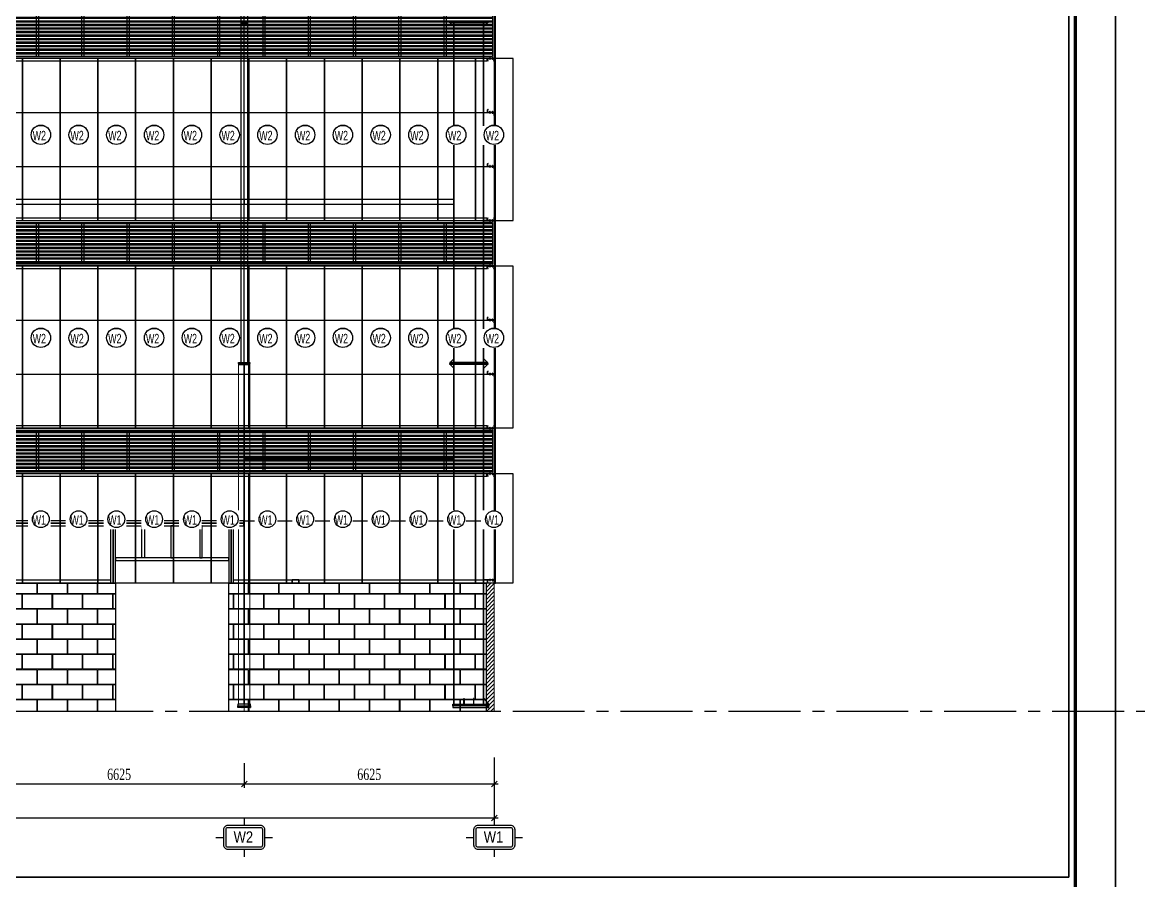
# Model space of a CAD drawing. Header units: inches. Extents: x 315041 to 662841, y -45540 to -35018.
# Drawn here: x 331101.9 to 331397.6, y -38640 to -38412.7 of the extents above; entities that cross this region are included whole.
import ezdxf
from ezdxf.enums import TextEntityAlignment as Align

# ---------------------------------------------------------------- set-up
doc = ezdxf.new("R2010")
doc.units = ezdxf.units.IN
doc.header["$MEASUREMENT"] = 0
doc.linetypes.add('CENTER2', pattern=[28.575, 19.05, -3.175, 3.175, -3.175])
doc.layers.add('0_HATCH', color=252, linetype='Continuous', lineweight=9)
for name, color, linetype in [('1', 1, 'Continuous'), ('2', 2, 'Continuous'), ('251', 251, 'Continuous'), ('3', 3, 'Continuous'), ('4', 4, 'Continuous'), ('5', 5, 'Continuous'), ('6', 6, 'Continuous'), ('7', 7, 'Continuous'), ('8', 8, 'Continuous'), ('9', 9, 'Continuous'), ('BAO KHUNG', 31, 'Continuous')]:
    doc.layers.add(name, color=color, linetype=linetype)
doc.styles.add('hx2', font='VHARIALN.TTF')
doc.styles.add('ST1', font='times.ttf', dxfattribs={"width": 0.7})
doc.styles.add('ST1H', font='vnshxh.shx', dxfattribs={"width": 0.7})
doc.dimstyles.new('100', dxfattribs={"dimtxt": 3, "dimasz": 1.5, "dimexe": 1, "dimexo": 0, "dimgap": 1, "dimtad": 1, "dimdec": 0, "dimlfac": 100, "dimzin": 0, "dimdsep": 46, "dimtxsty": 'ST1', "dimblk": 'OBLIQUE', "dimcen": 1, "dimdle": 1, "dimclrd": 8, "dimclre": 8, "dimclrt": 3, "dimadec": 0, "dimazin": 0, "dimtfac": 1, "dimtdec": 0, "dimtix": 1, "dimtmove": 1, "dimatfit": 3, "dimfxl": 0, "dimtfill": 1, "dimtolj": 1, "dimtzin": 0, "dimlwd": -1, "dimlwe": -1, "dimarcsym": 1})

# ---------------------------------------------------------------- blocks, each defined once
blk = doc.blocks.new('A$C75D82031')
at = {"layer": '2', "color": 157, "linetype": 'Continuous'}
blk.add_lwpolyline([(0, 420), (594, 420), (594, 0), (0, 0)], close=True, dxfattribs=at)
at = {"layer": '7', "color": 147, "linetype": 'Continuous'}
blk.add_lwpolyline([(12.33, 57.61), (581.67, 57.61), (581.67, 409.19), (12.33, 409.19)], close=True, dxfattribs=at)
at = {"layer": 'BAO KHUNG', "color": 167, "linetype": 'Continuous', "const_width": 0.871}
blk.add_lwpolyline([(10.59, 9.07), (583.41, 9.07), (583.41, 410.93), (10.59, 410.93)], close=True, dxfattribs=at)
blk = doc.blocks.new('A$C6A7930B6')
at = {"layer": '2'}
h = blk.add_hatch(dxfattribs=at)
h.set_pattern_fill('ANSI31', color=256, scale=0.125, angle=-90, style=0)
h.set_pattern_definition([(315, (3303.04439, 11524.56439), (0.011048543456, 0.011048543456), [])])
h.paths.add_polyline_path([(1.5, 1.19), (1.5, 0.62), (0.02, 0.62), (0.02, 0.12), (0.13, 0.01), (0.12, 0), (0, 0.12), (0, 0.63), (1.48, 0.63), (1.48, 1.18), (1.37, 1.29), (1.38, 1.3)])
at = {"layer": '251'}
h = blk.add_hatch(color=256, dxfattribs=at)
h.paths.add_polyline_path([(0.31, 0.67), (0.31, 0.67, 0.192582), (0.33, 0.68, 0.192582), (0.35, 0.67)])
h.paths.add_polyline_path([(0.4, 0.67, 0.192582), (0.42, 0.68, 0.192582), (0.44, 0.67)])
h = blk.add_hatch(color=256, dxfattribs=at)
h.paths.add_polyline_path([(0.31, 0.45), (0.31, 0.45, 0.192582), (0.33, 0.46, 0.192582), (0.35, 0.45)])
h.paths.add_polyline_path([(0.4, 0.45, 0.192582), (0.42, 0.46, 0.192582), (0.44, 0.45)])
h = blk.add_hatch(color=256, dxfattribs=at)
h.paths.add_polyline_path([(0.9, 0.67), (0.89, 0.67, 0.192582), (0.92, 0.68, 0.192582), (0.94, 0.67)])
h.paths.add_polyline_path([(0.98, 0.67, 0.192582), (1, 0.68, 0.192582), (1.02, 0.67)])
h = blk.add_hatch(color=256, dxfattribs=at)
h.paths.add_polyline_path([(0.9, 0.45), (0.89, 0.45, 0.192582), (0.92, 0.46, 0.192582), (0.94, 0.45)])
h.paths.add_polyline_path([(0.98, 0.45, 0.192582), (1, 0.46, 0.192582), (1.02, 0.45)])
at = {"layer": '9', "linetype": 'Continuous'}
h = blk.add_hatch(dxfattribs=at)
h.set_pattern_fill('ANSI31', color=250, scale=0.25, angle=-90, style=0)
h.set_pattern_definition([(315, (3302.900187, 11527.014995), (0.02209708691, 0.02209708691), [])])
h.paths.add_polyline_path([(2.29, 0.55), (2.29, 0.62), (0.13, 0.62), (0.13, 0.55)])
at = {"layer": '2'}
blk.add_lwpolyline([(1.5, 1.19), (1.5, 0.62), (0.02, 0.62), (0.02, 0.12), (0.13, 0.01), (0.12, 0), (0, 0.12), (0, 0.63), (1.48, 0.63), (1.48, 1.18), (1.37, 1.29), (1.38, 1.3)], close=True, dxfattribs=at)
at = {"layer": '5', "linetype": 'CENTER2', "ltscale": 0.2}
for p, q in [((0.38, 0.44), (0.38, 0.86)), ((0.96, 0.44), (0.96, 0.86))]:
    blk.add_line(p, q, dxfattribs=at)
at = {"layer": '6'}
blk.add_lwpolyline([(2.29, 0.55), (2.29, 0.62), (0.13, 0.62), (0.13, 0.55), (2.29, 0.55)], dxfattribs=at)
at = {"layer": '8'}
for p, q in [((0.29, 0.68), (0.29, 0.74)), ((0.29, 0.46), (0.29, 0.53)), ((0.44, 0.75), (0.31, 0.75)), ((0.44, 0.67), (0.31, 0.67)), ((0.44, 0.55), (0.31, 0.55)), ((0.44, 0.53), (0.31, 0.53)), ((0.44, 0.45), (0.31, 0.45)), ((0.34, 0.83), (0.33, 0.82)), ((0.33, 0.82), (0.34, 0.82)), ((0.34, 0.77), (0.33, 0.76)), ((0.33, 0.76), (0.33, 0.75)), ((0.33, 0.68), (0.33, 0.74)), ((0.33, 0.68), (0.33, 0.74)), ((0.33, 0.63), (0.33, 0.55)), ((0.33, 0.46), (0.33, 0.53)), ((0.33, 0.46), (0.33, 0.53)), ((0.42, 0.84), (0.34, 0.84)), ((0.34, 0.83), (0.34, 0.84)), ((0.34, 0.83), (0.38, 0.83)), ((0.35, 0.76), (0.42, 0.77)), ((0.43, 0.76), (0.35, 0.76)), ((0.38, 0.84), (0.38, 0.83)), ((0.38, 0.83), (0.38, 0.84)), ((0.42, 0.84), (0.42, 0.83)), ((0.42, 0.83), (0.42, 0.83)), ((0.42, 0.78), (0.43, 0.77)), ((0.42, 0.77), (0.43, 0.76)), ((0.43, 0.77), (0.42, 0.77)), ((0.42, 0.68), (0.42, 0.74)), ((0.42, 0.46), (0.42, 0.53)), ((0.43, 0.76), (0.43, 0.75)), ((0.43, 0.63), (0.43, 0.55)), ((0.46, 0.68), (0.46, 0.74)), ((0.46, 0.46), (0.46, 0.53)), ((0.87, 0.68), (0.87, 0.74)), ((0.87, 0.46), (0.87, 0.53)), ((1.02, 0.75), (0.89, 0.75)), ((1.02, 0.53), (0.89, 0.53)), ((1.02, 0.67), (0.9, 0.67)), ((1.02, 0.55), (0.9, 0.55)), ((1.02, 0.45), (0.9, 0.45)), ((0.92, 0.83), (0.91, 0.82)), ((0.91, 0.82), (0.92, 0.82)), ((0.92, 0.77), (0.91, 0.76)), ((0.91, 0.76), (0.91, 0.75)), ((0.91, 0.63), (0.91, 0.55)), ((1, 0.84), (0.92, 0.84)), ((0.92, 0.83), (0.92, 0.84)), ((0.92, 0.83), (0.96, 0.83)), ((0.92, 0.68), (0.92, 0.74)), ((0.92, 0.68), (0.92, 0.74)), ((0.92, 0.46), (0.92, 0.53)), ((0.92, 0.46), (0.92, 0.53)), ((0.93, 0.76), (1, 0.77)), ((1.01, 0.76), (0.93, 0.76)), ((0.96, 0.84), (0.96, 0.83)), ((0.96, 0.83), (0.96, 0.84)), ((1, 0.84), (1, 0.83)), ((1, 0.83), (1, 0.83)), ((1, 0.78), (1.01, 0.77)), ((1, 0.77), (1.01, 0.76)), ((1.01, 0.77), (1, 0.77)), ((1, 0.68), (1, 0.74)), ((1, 0.46), (1, 0.53)), ((1.01, 0.76), (1.01, 0.75)), ((1.01, 0.63), (1.01, 0.55)), ((1.05, 0.68), (1.05, 0.74)), ((1.05, 0.46), (1.05, 0.53))]:
    blk.add_line(p, q, dxfattribs=at)
for points in [[(0.28, 0.65), (0.28, 0.67), (0.47, 0.67), (0.47, 0.65)], [(0.28, 0.53), (0.28, 0.55), (0.47, 0.55), (0.47, 0.53)], [(0.34, 0.82), (0.33, 0.81), (0.34, 0.8), (0.42, 0.81), (0.43, 0.82), (0.42, 0.83)], [(0.34, 0.8), (0.33, 0.79), (0.34, 0.79), (0.42, 0.8), (0.43, 0.8), (0.42, 0.81)], [(0.34, 0.79), (0.33, 0.78), (0.34, 0.77), (0.42, 0.78), (0.43, 0.79), (0.42, 0.8)], [(0.86, 0.65), (0.86, 0.67), (1.06, 0.67), (1.06, 0.65)], [(0.86, 0.53), (0.86, 0.55), (1.06, 0.55), (1.06, 0.53)], [(0.92, 0.82), (0.91, 0.81), (0.92, 0.8), (1, 0.81), (1.01, 0.82), (1, 0.83)], [(0.92, 0.8), (0.91, 0.79), (0.92, 0.79), (1, 0.8), (1.01, 0.8), (1, 0.81)], [(0.92, 0.79), (0.91, 0.78), (0.92, 0.77), (1, 0.78), (1.01, 0.79), (1, 0.8)]]:
    blk.add_lwpolyline(points, close=True, dxfattribs=at)
for centre, start, end in [((0.31, 0.72), 46.3972, 133.6028), ((0.31, 0.7), 226.3972, 313.6028), ((0.31, 0.5), 46.3972, 133.6028), ((0.31, 0.49), 226.3972, 313.6028), ((0.35, 0.72), 90, 133.6028), ((0.35, 0.7), 226.3972, 270), ((0.35, 0.5), 90, 133.6028), ((0.35, 0.49), 226.3972, 270), ((0.4, 0.72), 46.3972, 90), ((0.4, 0.7), 270, 313.6028), ((0.4, 0.5), 46.3972, 90), ((0.4, 0.49), 270, 313.6028), ((0.44, 0.72), 46.3972, 133.6028), ((0.44, 0.7), 226.3972, 313.6028), ((0.44, 0.5), 46.3972, 133.6028), ((0.44, 0.49), 226.3972, 313.6028), ((0.89, 0.72), 46.3972, 133.6028), ((0.89, 0.7), 226.3972, 313.6028), ((0.89, 0.5), 46.3972, 133.6028), ((0.89, 0.49), 226.3972, 313.6028), ((0.94, 0.72), 90, 133.6028), ((0.94, 0.7), 226.3972, 270), ((0.94, 0.5), 90, 133.6028), ((0.94, 0.49), 226.3972, 270), ((0.98, 0.72), 46.3972, 90), ((0.98, 0.7), 270, 313.6028), ((0.98, 0.5), 46.3972, 90), ((0.98, 0.49), 270, 313.6028), ((1.02, 0.72), 46.3972, 133.6028), ((1.02, 0.7), 226.3972, 313.6028), ((1.02, 0.5), 46.3972, 133.6028), ((1.02, 0.49), 226.3972, 313.6028)]:
    blk.add_arc(centre, 0.0314, start, end, dxfattribs=at)
blk = doc.blocks.new('*U148')
at = {"layer": '251'}
h = blk.add_hatch(color=256, dxfattribs=at)
h.paths.add_polyline_path([(-0.05, -0.04), (-0.05, -0.04, -0.192582), (-0.05, -0.03, -0.192582), (-0.05, -0.01)])
h.paths.add_polyline_path([(-0.05, 0.01, -0.192582), (-0.05, 0.03, -0.192582), (-0.05, 0.04)])
h = blk.add_hatch(color=256, dxfattribs=at)
h.paths.add_polyline_path([(0.07, -0.04), (0.07, -0.04, -0.192582), (0.07, -0.03, -0.192582), (0.07, -0.01)])
h.paths.add_polyline_path([(0.07, 0.01, -0.192582), (0.07, 0.03, -0.192582), (0.07, 0.04)])
at = {"layer": '5', "linetype": 'CENTER2', "ltscale": 0.2}
blk.add_line((-0.08, 0), (0.21, 0), dxfattribs=at)
at = {"layer": '8'}
for p, q in [((-0.05, 0.06), (-0.01, 0.06)), ((-0.05, 0.04), (-0.05, -0.04)), ((-0.05, 0.03), (-0.01, 0.03)), ((0, 0.04), (0, -0.04)), ((0.06, 0.03), (0, 0.03)), ((0.06, -0.07), (0.06, 0.07)), ((0.06, 0.07), (0.07, 0.07)), ((0.07, -0.07), (0.07, 0.07)), ((0.07, 0.06), (0.11, 0.06)), ((0.07, 0.04), (0.07, -0.04)), ((0.07, 0.03), (0.11, 0.03)), ((0.12, 0.04), (0.12, -0.04)), ((0.13, 0.03), (0.12, 0.03)), ((0.13, 0.03), (0.13, 0.03)), ((0.14, 0.03), (0.13, 0.03)), ((0.13, 0.03), (0.13, -0.02)), ((0.13, -0.02), (0.13, 0.03)), ((0.14, 0.03), (0.14, 0.03)), ((0.18, 0.03), (0.17, 0.03)), ((0.18, 0.03), (0.18, -0.03)), ((0.18, 0.03), (0.18, 0.03)), ((0.18, -0.03), (0.18, 0)), ((0.18, 0), (0.18, 0)), ((0.18, 0), (0.18, 0)), ((-0.05, -0.03), (-0.01, -0.03)), ((-0.05, -0.03), (-0.01, -0.03)), ((-0.05, -0.06), (-0.01, -0.06)), ((0.06, -0.03), (0, -0.03)), ((0.06, -0.07), (0.07, -0.07)), ((0.07, -0.03), (0.11, -0.03)), ((0.07, -0.03), (0.11, -0.03)), ((0.07, -0.06), (0.11, -0.06)), ((0.13, -0.03), (0.12, -0.03)), ((0.14, -0.03), (0.13, -0.03)), ((0.17, -0.03), (0.17, -0.03)), ((0.18, -0.03), (0.17, -0.03)), ((0.18, -0.03), (0.18, -0.03))]:
    blk.add_line(p, q, dxfattribs=at)
for points in [[(0.15, -0.03), (0.14, -0.03), (0.14, -0.03), (0.14, 0.03), (0.15, 0.03), (0.15, 0.03)], [(0.16, -0.03), (0.15, -0.03), (0.15, -0.03), (0.15, 0.03), (0.16, 0.03), (0.16, 0.03)], [(0.17, -0.03), (0.16, -0.03), (0.16, -0.03), (0.16, 0.03), (0.17, 0.03), (0.17, 0.03)]]:
    blk.add_lwpolyline(points, close=True, dxfattribs=at)
for centre, start, end in [((-0.03, 0.04), 136.3972, 223.6028), ((-0.03, 0.01), 136.3972, 180), ((-0.02, 0.04), 316.3972, 43.6028), ((-0.02, 0.01), 0, 43.6028), ((0.09, 0.04), 136.3972, 223.6028), ((0.09, 0.01), 136.3972, 180), ((0.1, 0.04), 316.3972, 43.6028), ((0.1, 0.01), 0, 43.6028), ((-0.03, -0.01), 180, 223.6028), ((-0.03, -0.04), 136.3972, 223.6028), ((-0.02, -0.01), 316.3972, 0), ((-0.02, -0.04), 316.3972, 43.6028), ((0.09, -0.01), 180, 223.6028), ((0.09, -0.04), 136.3972, 223.6028), ((0.1, -0.01), 316.3972, 0), ((0.1, -0.04), 316.3972, 43.6028)]:
    blk.add_arc(centre, 0.0209, start, end, dxfattribs=at)
blk = doc.blocks.new('*U149')
at = {"layer": '251'}
h = blk.add_hatch(color=256, dxfattribs=at)
h.paths.add_polyline_path([(-0.05, -0.04), (-0.05, -0.04, -0.192582), (-0.05, -0.03, -0.192582), (-0.05, -0.01)])
h.paths.add_polyline_path([(-0.05, 0.01, -0.192582), (-0.05, 0.03, -0.192582), (-0.05, 0.04)])
h = blk.add_hatch(color=256, dxfattribs=at)
h.paths.add_polyline_path([(0.07, -0.04), (0.07, -0.04, -0.192582), (0.07, -0.03, -0.192582), (0.07, -0.01)])
h.paths.add_polyline_path([(0.07, 0.01, -0.192582), (0.07, 0.03, -0.192582), (0.07, 0.04)])
at = {"layer": '5', "linetype": 'CENTER2', "ltscale": 0.2}
blk.add_line((-0.08, 0), (0.21, 0), dxfattribs=at)
at = {"layer": '8'}
for p, q in [((-0.05, 0.06), (-0.01, 0.06)), ((-0.05, 0.04), (-0.05, -0.04)), ((-0.05, 0.03), (-0.01, 0.03)), ((0, 0.04), (0, -0.04)), ((0.06, 0.03), (0, 0.03)), ((0.06, -0.07), (0.06, 0.07)), ((0.06, 0.07), (0.07, 0.07)), ((0.07, -0.07), (0.07, 0.07)), ((0.07, 0.06), (0.11, 0.06)), ((0.07, 0.04), (0.07, -0.04)), ((0.07, 0.03), (0.11, 0.03)), ((0.12, 0.04), (0.12, -0.04)), ((0.13, 0.03), (0.12, 0.03)), ((0.13, 0.03), (0.13, 0.03)), ((0.14, 0.03), (0.13, 0.03)), ((0.13, 0.03), (0.13, -0.02)), ((0.13, -0.02), (0.13, 0.03)), ((0.14, 0.03), (0.14, 0.03)), ((0.18, 0.03), (0.17, 0.03)), ((0.18, 0.03), (0.18, -0.03)), ((0.18, 0.03), (0.18, 0.03)), ((0.18, -0.03), (0.18, 0)), ((0.18, 0), (0.18, 0)), ((0.18, 0), (0.18, 0)), ((-0.05, -0.03), (-0.01, -0.03)), ((-0.05, -0.03), (-0.01, -0.03)), ((-0.05, -0.06), (-0.01, -0.06)), ((0.06, -0.03), (0, -0.03)), ((0.06, -0.07), (0.07, -0.07)), ((0.07, -0.03), (0.11, -0.03)), ((0.07, -0.03), (0.11, -0.03)), ((0.07, -0.06), (0.11, -0.06)), ((0.13, -0.03), (0.12, -0.03)), ((0.14, -0.03), (0.13, -0.03)), ((0.17, -0.03), (0.17, -0.03)), ((0.18, -0.03), (0.17, -0.03)), ((0.18, -0.03), (0.18, -0.03))]:
    blk.add_line(p, q, dxfattribs=at)
for points in [[(0.15, -0.03), (0.14, -0.03), (0.14, -0.03), (0.14, 0.03), (0.15, 0.03), (0.15, 0.03)], [(0.16, -0.03), (0.15, -0.03), (0.15, -0.03), (0.15, 0.03), (0.16, 0.03), (0.16, 0.03)], [(0.17, -0.03), (0.16, -0.03), (0.16, -0.03), (0.16, 0.03), (0.17, 0.03), (0.17, 0.03)]]:
    blk.add_lwpolyline(points, close=True, dxfattribs=at)
for centre, start, end in [((-0.03, 0.04), 136.3972, 223.6028), ((-0.03, 0.01), 136.3972, 180), ((-0.02, 0.04), 316.3972, 43.6028), ((-0.02, 0.01), 0, 43.6028), ((0.09, 0.04), 136.3972, 223.6028), ((0.09, 0.01), 136.3972, 180), ((0.1, 0.04), 316.3972, 43.6028), ((0.1, 0.01), 0, 43.6028), ((-0.03, -0.01), 180, 223.6028), ((-0.03, -0.04), 136.3972, 223.6028), ((-0.02, -0.01), 316.3972, 0), ((-0.02, -0.04), 316.3972, 43.6028), ((0.09, -0.01), 180, 223.6028), ((0.09, -0.04), 136.3972, 223.6028), ((0.1, -0.01), 316.3972, 0), ((0.1, -0.04), 316.3972, 43.6028)]:
    blk.add_arc(centre, 0.0209, start, end, dxfattribs=at)
blk = doc.blocks.new('A$C174458B3')
at = {"layer": '2'}
blk.add_lwpolyline([(1.33, 0.02), (1.48, 0.02), (1.48, 0.52), (0.02, 0.52), (0.02, 0.02), (0.17, 0.02), (0.17, 0), (0, 0), (0, 0.54), (1.5, 0.54), (1.5, 0), (1.33, 0), (1.33, 0.02)], dxfattribs=at)
at = {"layer": '5'}
blk.add_lwpolyline([(2.29, 0.54), (2.29, 0.61), (0.13, 0.61), (0.13, 0.54), (2.29, 0.54)], dxfattribs=at)
at = {"layer": '251', "color": 147, "xscale": 1.5, "yscale": 1.5, "zscale": 1.5, "rotation": 270}
for name, p in [('*U149', (0.38, 0.61)), ('*U148', (0.96, 0.61))]:
    blk.add_blockref(name, p, dxfattribs=at)
blk = doc.blocks.new('_Oblique')
at = {"color": 0, "linetype": 'ByBlock', "lineweight": -2}
blk.add_line((-0.5, -0.5), (0.5, 0.5), dxfattribs=at)
blk = doc.blocks.new('*D945')
at = {"color": 8, "linetype": 'Continuous', "transparency": 16777216}
for p, q in [((331094.44, -38608.86), (331094.44, -38615.39)), ((331160.69, -38608.86), (331160.69, -38615.39)), ((331093.44, -38614.39), (331161.69, -38614.39))]:
    blk.add_line(p, q, dxfattribs=at)
at = {"layer": 'Defpoints', "color": 0, "transparency": 16777216}
for p in [(331094.44, -38608.86), (331160.69, -38608.86), (331160.69, -38614.39)]:
    blk.add_point(p, dxfattribs=at)
at = {"color": 8, "transparency": 16777216, "xscale": 1.5, "yscale": 1.5, "zscale": 1.5, "rotation": 180}
blk.add_blockref('_Oblique', (331094.44, -38614.39), dxfattribs=at)
at = {"color": 8, "transparency": 16777216, "xscale": 1.5, "yscale": 1.5, "zscale": 1.5}
blk.add_blockref('_Oblique', (331160.69, -38614.39), dxfattribs=at)
at = {"color": 3, "transparency": 16777216, "insert": (331127.57, -38611.86), "char_height": 3, "attachment_point": 5, "style": 'ST1', "bg_fill": 3, "box_fill_scale": 1.25, "bg_fill_color": 256, "bg_fill_true_color": 13158600, "bg_fill_transparency": 11614852}
blk.add_mtext('\\A1;6625', dxfattribs=at)
blk = doc.blocks.new('*D946')
at = {"color": 8, "linetype": 'Continuous', "transparency": 16777216}
for p, q in [((331160.69, -38608.86), (331160.69, -38615.39)), ((331226.94, -38608.86), (331226.94, -38615.39)), ((331159.69, -38614.39), (331227.94, -38614.39))]:
    blk.add_line(p, q, dxfattribs=at)
at = {"layer": 'Defpoints', "color": 0, "transparency": 16777216}
for p in [(331160.69, -38608.86), (331226.94, -38608.86), (331226.94, -38614.39)]:
    blk.add_point(p, dxfattribs=at)
at = {"color": 8, "transparency": 16777216, "xscale": 1.5, "yscale": 1.5, "zscale": 1.5, "rotation": 180}
blk.add_blockref('_Oblique', (331160.69, -38614.39), dxfattribs=at)
at = {"color": 8, "transparency": 16777216, "xscale": 1.5, "yscale": 1.5, "zscale": 1.5}
blk.add_blockref('_Oblique', (331226.94, -38614.39), dxfattribs=at)
at = {"color": 3, "transparency": 16777216, "insert": (331193.82, -38611.86), "char_height": 3, "attachment_point": 5, "style": 'ST1', "bg_fill": 3, "box_fill_scale": 1.25, "bg_fill_color": 256, "bg_fill_true_color": 13158600, "bg_fill_transparency": 11614852}
blk.add_mtext('\\A1;6625', dxfattribs=at)
blk = doc.blocks.new('*D947')
at = {"color": 8, "linetype": 'Continuous', "transparency": 16777216}
for p, q in [((330961.94, -38607.36), (330961.94, -38624.4)), ((331226.94, -38607.36), (331226.94, -38624.4)), ((330960.94, -38623.4), (331227.94, -38623.4))]:
    blk.add_line(p, q, dxfattribs=at)
at = {"layer": 'Defpoints', "color": 0, "transparency": 16777216}
for p in [(330961.94, -38607.36), (331226.94, -38607.36), (331226.94, -38623.4)]:
    blk.add_point(p, dxfattribs=at)
at = {"color": 8, "transparency": 16777216, "xscale": 1.5, "yscale": 1.5, "zscale": 1.5, "rotation": 180}
blk.add_blockref('_Oblique', (330961.94, -38623.4), dxfattribs=at)
at = {"color": 8, "transparency": 16777216, "xscale": 1.5, "yscale": 1.5, "zscale": 1.5}
blk.add_blockref('_Oblique', (331226.94, -38623.4), dxfattribs=at)
at = {"color": 3, "transparency": 16777216, "insert": (331094.44, -38620.87), "char_height": 3, "attachment_point": 5, "style": 'ST1', "bg_fill": 3, "box_fill_scale": 1.25, "bg_fill_color": 256, "bg_fill_true_color": 13158600, "bg_fill_transparency": 11614852}
blk.add_mtext('\\A1;26500', dxfattribs=at)
blk = doc.blocks.new('TENTRUC')
at = {"layer": '7'}
for p, q in [((0, 8.27), (0, 10.26)), ((-7.48, 5.13), (-5.48, 5.13)), ((5.48, 5.13), (7.48, 5.13)), ((0, 0), (0, 2))]:
    blk.add_line(p, q, dxfattribs=at)
blk.add_lwpolyline([(-4.36, 8.27), (4.36, 8.27, -0.414214), (5.48, 7.14), (5.48, 3.12, -0.414214), (4.36, 2), (-4.36, 2, -0.414214), (-5.48, 3.12), (-5.48, 7.14, -0.414214)], format="xyb", close=True, dxfattribs=at)
at = {"layer": '8', "ltscale": 15}
blk.add_lwpolyline([(-4.36, 7.68), (4.36, 7.68, -0.414214), (4.9, 7.14), (4.9, 3.12, -0.414214), (4.36, 2.58), (-4.36, 2.58, -0.414214), (-4.9, 3.12), (-4.9, 7.14, -0.414214)], format="xyb", close=True, dxfattribs=at)
at = {"layer": '3', "style": 'hx2'}
blk.add_attdef('TR', text='', height=2.9, dxfattribs=at).set_placement((-0.16, 3.83), align=Align.CENTER)
blk = doc.blocks.new('224')
at = {"true_color": 0xc0a22a}
h = blk.add_hatch(dxfattribs=at)
h.set_pattern_fill('ANSI32', color=42, scale=2.5, angle=135, style=0)
h.set_pattern_definition([(180, (8862.3461, -1674.7128), (-2e-16, -0.9375), []), (180, (8862.0336, -1674.4003), (-2e-16, -0.9375), [])])
h.paths.add_polyline_path([(333447.45, -39016.55), (333711.45, -39016.55), (333711.45, -39027.55), (333447.45, -39027.55)])
at = {"color": 42, "true_color": 0xc0a22a}
for points in [[(333446.95, -39016.05), (333711.95, -39016.05), (333711.95, -39028.05), (333446.95, -39028.05)], [(333447.45, -39016.55), (333711.45, -39016.55), (333711.45, -39027.55), (333447.45, -39027.55)], [(333459.2, -39016.55), (333459.2, -39027.55), (333458.7, -39027.55), (333458.7, -39016.55)], [(333471.2, -39016.55), (333471.2, -39027.55), (333470.7, -39027.55), (333470.7, -39016.55)], [(333483.2, -39016.55), (333483.2, -39027.55), (333482.7, -39027.55), (333482.7, -39016.55)], [(333495.2, -39016.55), (333495.2, -39027.55), (333494.7, -39027.55), (333494.7, -39016.55)], [(333507.2, -39016.55), (333507.2, -39027.55), (333506.7, -39027.55), (333506.7, -39016.55)], [(333519.2, -39016.55), (333519.2, -39027.55), (333518.7, -39027.55), (333518.7, -39016.55)], [(333531.2, -39016.55), (333531.2, -39027.55), (333530.7, -39027.55), (333530.7, -39016.55)], [(333543.2, -39016.55), (333543.2, -39027.55), (333542.7, -39027.55), (333542.7, -39016.55)], [(333555.2, -39016.55), (333555.2, -39027.55), (333554.7, -39027.55), (333554.7, -39016.55)], [(333567.2, -39016.55), (333567.2, -39027.55), (333566.7, -39027.55), (333566.7, -39016.55)], [(333579.2, -39016.55), (333579.2, -39027.55), (333578.7, -39027.55), (333578.7, -39016.55)], [(333591.2, -39016.55), (333591.2, -39027.55), (333590.7, -39027.55), (333590.7, -39016.55)], [(333603.2, -39016.55), (333603.2, -39027.55), (333602.7, -39027.55), (333602.7, -39016.55)], [(333615.2, -39016.55), (333615.2, -39027.55), (333614.7, -39027.55), (333614.7, -39016.55)], [(333627.2, -39016.55), (333627.2, -39027.55), (333626.7, -39027.55), (333626.7, -39016.55)], [(333639.2, -39016.55), (333639.2, -39027.55), (333638.7, -39027.55), (333638.7, -39016.55)], [(333651.2, -39016.55), (333651.2, -39027.55), (333650.7, -39027.55), (333650.7, -39016.55)], [(333663.2, -39016.55), (333663.2, -39027.55), (333662.7, -39027.55), (333662.7, -39016.55)], [(333675.2, -39016.55), (333675.2, -39027.55), (333674.7, -39027.55), (333674.7, -39016.55)], [(333687.2, -39016.55), (333687.2, -39027.55), (333686.7, -39027.55), (333686.7, -39016.55)], [(333699.2, -39016.55), (333699.2, -39027.55), (333698.7, -39027.55), (333698.7, -39016.55)]]:
    blk.add_lwpolyline(points, close=True, dxfattribs=at)
at = {"layer": '1'}
for p, q in [((333448.85, -39016.05), (333710.05, -39016.05)), ((333448.85, -39028.05), (333710.05, -39028.05))]:
    blk.add_line(p, q, dxfattribs=at)
at = {"layer": '4'}
blk.add_lwpolyline([(333448.95, -39016.05), (333709.95, -39016.05)], dxfattribs=at)
at = {"layer": '8'}
blk.add_lwpolyline([(333515.3, -39024.72), (333577.35, -39024.72)], dxfattribs=at)

msp = doc.modelspace()

# ---------------------------------------------------------------- hatches: boundary and pattern name
at = {"true_color": 0xcae01f}
h = msp.add_hatch(dxfattribs=at)
h.set_pattern_fill('ANSI32', color=52, scale=2.5, angle=135, style=0)
h.set_pattern_definition([(180, (6377.3354, -1178.8377), (-2e-16, -0.9375), []), (180, (6377.0229, -1178.5252), (-2e-16, -0.9375), [])])
h.paths.add_polyline_path([(330962.4419, -38520.6749), (331226.4427, -38520.6749), (331226.4427, -38531.6749), (330962.4419, -38531.6749)])
at = {"layer": '0_HATCH'}
h = msp.add_hatch(dxfattribs=at)
h.set_pattern_fill('AR-B816C,_O', color=9, scale=0.5)
h.set_pattern_definition([(0, (-1862.0324, 495.875), (4, 4), [7.8125, -0.1875]), (0, (-1866.0324, 496.0626), (4, 4), [7.8125, -0.1875]), (90, (-1862.0324, 495.875), (-4, 4), [-4.1875, 3.8125]), (90, (-1862.22, 495.875), (-4, 4), [-4.1875, 3.8125])])
h.paths.add_polyline_path([(330964.1419, -38561.1758), (330992.1909, -38561.1758), (330992.1909, -38595.1758), (330964.1419, -38595.1758)])
h.paths.add_polyline_path([(331022.1909, -38561.1758), (331126.6059, -38561.1758), (331126.6059, -38595.1758), (331022.1909, -38595.1758)])
h.paths.add_polyline_path([(331156.6059, -38561.1758), (331224.7427, -38561.1758), (331224.7427, -38595.1758), (331156.6059, -38595.1758)])
h = msp.add_hatch(dxfattribs=at)
h.set_pattern_fill('ANSI31', color=9, scale=6)
h.set_pattern_definition([(45, (324630.69464, -31335.0352), (-0.530330086, 0.530330086), [])])
h.paths.add_polyline_path([(331226.9427, -38561.1758), (331224.7427, -38561.1758), (331224.7427, -38595.1758), (331226.9427, -38595.1758)])
at = {"layer": '8'}
h = msp.add_hatch(dxfattribs=at)
h.set_pattern_fill('AR-CONC', color=9, scale=0.05)
h.set_pattern_definition([(50, (330693.8999, -38005.8839), (0.35863009, -0.03137607), [0.0375, -0.4125]), (355, (330693.8999, -38005.8839), (-0.06937567, 0.37609607), [0.03, -0.33]), (100.451444, (330693.9298, -38005.8865), (0.28925442, 0.34472), [0.0318701, -0.35057106]), (46.1842, (330693.8999, -38005.7839), (0.53362067, -0.08275964), [0.05625, -0.61875]), (96.635635, (330693.9444, -38005.7908), (0.46733097, 0.4870593), [0.04780517, -0.52585688]), (351.18416, (330693.8999, -38005.7839), (0.46733097, 0.4870593), [0.045, -0.495]), (21, (330693.9499, -38005.8089), (0.29845353, -0.20130945), [0.0375, -0.4125]), (326, (330693.9499, -38005.8089), (0.12165767, 0.36257502), [0.03, -0.33]), (71.451445, (330693.97478, -38005.82568), (0.42011119, 0.16126558), [0.0318701, -0.35057106]), (37.5, (330693.89991, -38005.8839), (0.006079928, 0.166446927), [0, -0.326, 0, -0.335, 0, -0.33125]), (7.5, (330693.89991, -38005.8839), (0.13153477, 0.197205856), [0, -0.191, 0, -0.3185, 0, -0.12625]), (327.5, (330693.78841, -38005.8839), (0.266911218, -0.011277436), [0, -0.125, 0, -0.39, 0, -0.5175]), (317.5, (330693.7384, -38005.8839), (0.291593085, 0.05005249), [0, -0.1625, 0, -0.259, 0, -0.3675])])
h.paths.add_polyline_path([(331159.0423, -38593.6758), (331162.3423, -38593.6758), (331162.3423, -38594.1758), (331159.0423, -38594.1758)])
h = msp.add_hatch(dxfattribs=at)
h.set_pattern_fill('AR-CONC', color=9, scale=0.05)
h.set_pattern_definition([(50, (330501.34947, -38005.8839), (0.35863009, -0.03137607), [0.0375, -0.4125]), (355, (330501.34947, -38005.8839), (-0.06937567, 0.37609607), [0.03, -0.33]), (100.451444, (330501.37936, -38005.8865), (0.28925442, 0.34472), [0.0318701, -0.35057106]), (46.1842, (330501.34947, -38005.7839), (0.53362067, -0.08275964), [0.05625, -0.61875]), (96.635635, (330501.39394, -38005.7908), (0.46733097, 0.4870593), [0.04780517, -0.52585688]), (351.184164, (330501.34947, -38005.7839), (0.46733097, 0.4870593), [0.045, -0.495]), (21, (330501.39947, -38005.8089), (0.29845353, -0.201309445), [0.0375, -0.4125]), (326, (330501.39947, -38005.8089), (0.12165767, 0.36257502), [0.03, -0.33]), (71.451445, (330501.42434, -38005.82568), (0.42011119, 0.16126558), [0.0318701, -0.35057106]), (37.5, (330501.34947, -38005.8839), (0.006079928, 0.166446927), [0, -0.326, 0, -0.335, 0, -0.33125]), (7.5, (330501.34947, -38005.8839), (0.13153477, 0.197205856), [0, -0.191, 0, -0.3185, 0, -0.12625]), (327.5, (330501.23797, -38005.8839), (0.266911218, -0.011277436), [0, -0.125, 0, -0.39, 0, -0.5175]), (317.5, (330501.18797, -38005.8839), (0.291593085, 0.05005249), [0, -0.1625, 0, -0.259, 0, -0.3675])])
h.paths.add_polyline_path([(331225.4927, -38593.6758), (331215.9927, -38593.6758), (331215.9927, -38594.1758), (331225.4927, -38594.1758)])

# ---------------------------------------------------------------- linework, layer by layer
at = {"color": 8, "linetype": 'CENTER2'}
msp.add_line((335537.1113, -38595.1758), (330315.4765, -38595.1758), dxfattribs=at)
at = {"color": 8}
msp.add_lwpolyline([(330961.6419, -38300.1758), (331226.9427, -38300.1758), (331226.9427, -38561.1758), (330961.6419, -38561.1758)], close=True, dxfattribs=at)
at = {"color": 4}
for points in [[(331091.9419, -38465.1049), (331101.9419, -38465.1049), (331101.9419, -38422.2749), (331091.9419, -38422.2749)], [(331101.9419, -38465.1049), (331111.9419, -38465.1049), (331111.9419, -38422.2749), (331101.9419, -38422.2749)], [(331111.9419, -38465.1049), (331121.9419, -38465.1049), (331121.9419, -38422.2749), (331111.9419, -38422.2749)], [(331121.9419, -38465.1049), (331131.9419, -38465.1049), (331131.9419, -38422.2749), (331121.9419, -38422.2749)], [(331131.9419, -38465.1049), (331141.9419, -38465.1049), (331141.9419, -38422.2749), (331131.9419, -38422.2749)], [(331141.9419, -38465.1049), (331151.9419, -38465.1049), (331151.9419, -38422.2749), (331141.9419, -38422.2749)], [(331151.9419, -38465.1049), (331161.9419, -38465.1049), (331161.9419, -38422.2749), (331151.9419, -38422.2749)], [(331161.9419, -38465.1049), (331171.9419, -38465.1049), (331171.9419, -38422.2749), (331161.9419, -38422.2749)], [(331171.9419, -38465.1049), (331181.9419, -38465.1049), (331181.9419, -38422.2749), (331171.9419, -38422.2749)], [(331181.9419, -38465.1049), (331191.9419, -38465.1049), (331191.9419, -38422.2749), (331181.9419, -38422.2749)], [(331191.9419, -38465.1049), (331201.9419, -38465.1049), (331201.9419, -38422.2749), (331191.9419, -38422.2749)], [(331201.9419, -38465.1049), (331211.9419, -38465.1049), (331211.9419, -38422.2749), (331201.9419, -38422.2749)], [(331211.9419, -38465.1049), (331221.9419, -38465.1049), (331221.9419, -38422.2749), (331211.9419, -38422.2749)], [(331221.9419, -38465.1049), (331231.9419, -38465.1049), (331231.9419, -38422.2749), (331221.9419, -38422.2749)], [(331091.9419, -38520.1049), (331101.9419, -38520.1049), (331101.9419, -38477.2749), (331091.9419, -38477.2749)], [(331101.9419, -38520.1049), (331111.9419, -38520.1049), (331111.9419, -38477.2749), (331101.9419, -38477.2749)], [(331111.9419, -38520.1049), (331121.9419, -38520.1049), (331121.9419, -38477.2749), (331111.9419, -38477.2749)], [(331121.9419, -38520.1049), (331131.9419, -38520.1049), (331131.9419, -38477.2749), (331121.9419, -38477.2749)], [(331131.9419, -38520.1049), (331141.9419, -38520.1049), (331141.9419, -38477.2749), (331131.9419, -38477.2749)], [(331141.9419, -38520.1049), (331151.9419, -38520.1049), (331151.9419, -38477.2749), (331141.9419, -38477.2749)], [(331151.9419, -38520.1049), (331161.9419, -38520.1049), (331161.9419, -38477.2749), (331151.9419, -38477.2749)], [(331161.9419, -38520.1049), (331171.9419, -38520.1049), (331171.9419, -38477.2749), (331161.9419, -38477.2749)], [(331171.9419, -38520.1049), (331181.9419, -38520.1049), (331181.9419, -38477.2749), (331171.9419, -38477.2749)], [(331181.9419, -38520.1049), (331191.9419, -38520.1049), (331191.9419, -38477.2749), (331181.9419, -38477.2749)], [(331191.9419, -38520.1049), (331201.9419, -38520.1049), (331201.9419, -38477.2749), (331191.9419, -38477.2749)], [(331201.9419, -38520.1049), (331211.9419, -38520.1049), (331211.9419, -38477.2749), (331201.9419, -38477.2749)], [(331211.9419, -38520.1049), (331221.9419, -38520.1049), (331221.9419, -38477.2749), (331211.9419, -38477.2749)], [(331221.9419, -38520.1049), (331231.9419, -38520.1049), (331231.9419, -38477.2749), (331221.9419, -38477.2749)]]:
    msp.add_lwpolyline(points, close=True, dxfattribs=at)
at = {"color": 52, "true_color": 0xcae01f}
for points in [[(330961.9419, -38520.1749), (331226.9427, -38520.1749), (331226.9427, -38532.1749), (330961.9419, -38532.1749)], [(330962.4419, -38520.6749), (331226.4427, -38520.6749), (331226.4427, -38531.6749), (330962.4419, -38531.6749)], [(331106.1891, -38520.6749), (331106.1891, -38531.6749), (331105.6891, -38531.6749), (331105.6891, -38520.6749)], [(331118.1891, -38520.6749), (331118.1891, -38531.6749), (331117.6891, -38531.6749), (331117.6891, -38520.6749)], [(331130.1891, -38520.6749), (331130.1891, -38531.6749), (331129.6891, -38531.6749), (331129.6891, -38520.6749)], [(331142.1891, -38520.6749), (331142.1891, -38531.6749), (331141.6891, -38531.6749), (331141.6891, -38520.6749)], [(331154.1891, -38520.6749), (331154.1891, -38531.6749), (331153.6891, -38531.6749), (331153.6891, -38520.6749)], [(331166.1891, -38520.6749), (331166.1891, -38531.6749), (331165.6891, -38531.6749), (331165.6891, -38520.6749)], [(331178.1891, -38520.6749), (331178.1891, -38531.6749), (331177.6891, -38531.6749), (331177.6891, -38520.6749)], [(331190.1891, -38520.6749), (331190.1891, -38531.6749), (331189.6891, -38531.6749), (331189.6891, -38520.6749)], [(331202.1891, -38520.6749), (331202.1891, -38531.6749), (331201.6891, -38531.6749), (331201.6891, -38520.6749)], [(331214.1891, -38520.6749), (331214.1891, -38531.6749), (331213.6891, -38531.6749), (331213.6891, -38520.6749)], [(331160.7323, -38528.3108), (331216.1927, -38528.3108), (331216.1927, -38527.0408), (331160.7323, -38527.0408)]]:
    msp.add_lwpolyline(points, close=True, dxfattribs=at)
at = {"color": 6}
for points in [[(331091.9419, -38561.1258), (331101.9419, -38561.1258), (331101.9419, -38532.2749), (331091.9419, -38532.2749)], [(331101.9419, -38561.1258), (331111.9419, -38561.1258), (331111.9419, -38532.2749), (331101.9419, -38532.2749)], [(331111.9419, -38561.1258), (331121.9419, -38561.1258), (331121.9419, -38532.2749), (331111.9419, -38532.2749)], [(331121.9419, -38561.1258), (331131.9419, -38561.1258), (331131.9419, -38532.2749), (331121.9419, -38532.2749)], [(331131.9419, -38561.1258), (331141.9419, -38561.1258), (331141.9419, -38532.2749), (331131.9419, -38532.2749)], [(331141.9419, -38561.1258), (331151.9419, -38561.1258), (331151.9419, -38532.2749), (331141.9419, -38532.2749)], [(331151.9419, -38561.1258), (331161.9419, -38561.1258), (331161.9419, -38532.2749), (331151.9419, -38532.2749)], [(331161.9419, -38561.1258), (331171.9419, -38561.1258), (331171.9419, -38532.2749), (331161.9419, -38532.2749)], [(331171.9419, -38561.1258), (331181.9419, -38561.1258), (331181.9419, -38532.2749), (331171.9419, -38532.2749)], [(331181.9419, -38561.1258), (331191.9419, -38561.1258), (331191.9419, -38532.2749), (331181.9419, -38532.2749)], [(331191.9419, -38561.1258), (331201.9419, -38561.1258), (331201.9419, -38532.2749), (331191.9419, -38532.2749)], [(331201.9419, -38561.1258), (331211.9419, -38561.1258), (331211.9419, -38532.2749), (331201.9419, -38532.2749)], [(331211.9419, -38561.1258), (331221.9419, -38561.1258), (331221.9419, -38532.2749), (331211.9419, -38532.2749)], [(331221.9419, -38561.1258), (331231.9419, -38561.1258), (331231.9419, -38532.2749), (331221.9419, -38532.2749)]]:
    msp.add_lwpolyline(points, close=True, dxfattribs=at)
at = {"layer": '0_HATCH', "color": 9}
msp.add_lwpolyline([(331226.9427, -38595.1758), (331224.7427, -38595.1758), (331224.7427, -38561.1758), (331226.9427, -38561.1758)], close=True, dxfattribs=at)
at = {"layer": '1', "color": 9}
for p, q in [((330963.8419, -38422.1749), (331225.0427, -38422.1749)), ((330963.8419, -38465.1749), (331225.0427, -38465.1749)), ((330963.8419, -38477.1749), (331225.0427, -38477.1749)), ((330963.8419, -38520.1749), (331225.0427, -38520.1749)), ((330963.8419, -38532.1749), (331225.0427, -38532.1749))]:
    msp.add_line(p, q, dxfattribs=at)
at = {"layer": '2', "color": 9}
for p, q in [((330963.9419, -38436.5083), (331224.9427, -38436.5083)), ((330963.9419, -38450.8416), (331224.9427, -38450.8416)), ((330963.9419, -38491.5083), (331224.9427, -38491.5083)), ((330963.9419, -38505.8416), (331224.9427, -38505.8416)), ((331096.4423, -38546.0058), (331159.1923, -38546.0058)), ((331160.7423, -38544.7058), (331224.9427, -38544.7058)), ((331023.4909, -38560.3234), (331125.3059, -38560.3234)), ((331157.9059, -38560.3234), (331224.9427, -38560.3234))]:
    msp.add_line(p, q, dxfattribs=at)
at = {"layer": '2', "color": 9, "ltscale": 0.015}
msp.add_line((331224.9587, -38565.6758), (331224.9427, -38565.6758), dxfattribs=at)
at = {"layer": '2', "color": 9}
for points in [[(331094.4923, -38544.7058), (331094.4923, -38545.3558), (331160.6423, -38545.3558), (331160.6423, -38544.7058)], [(331094.4923, -38545.3558), (331094.4923, -38546.0058), (331160.6423, -38546.0058), (331160.6423, -38545.3558)], [(331125.3059, -38561.1758), (331125.9559, -38561.1758), (331125.9559, -38546.0082), (331125.3059, -38546.0082)], [(331125.9559, -38561.1758), (331126.6059, -38561.1758), (331126.6059, -38546.0082), (331125.9559, -38546.0082)], [(331134.2684, -38554.5258), (331133.6184, -38554.5258), (331133.6184, -38546.0058), (331134.2684, -38546.0058)], [(331141.2809, -38554.5258), (331141.9309, -38554.5258), (331141.9309, -38546.0058), (331141.2809, -38546.0058)], [(331148.9434, -38554.5258), (331149.5934, -38554.5258), (331149.5934, -38546.0058), (331148.9434, -38546.0058)], [(331156.6059, -38561.1758), (331157.2559, -38561.1758), (331157.2559, -38546.0082), (331156.6059, -38546.0082)], [(331157.2559, -38561.1758), (331157.9059, -38561.1758), (331157.9059, -38546.0082), (331157.2559, -38546.0082)], [(331126.6059, -38554.5258), (331126.6059, -38555.1758), (331156.6059, -38555.1758), (331156.6059, -38554.5258)]]:
    msp.add_lwpolyline(points, close=True, dxfattribs=at)
at = {"layer": '2', "color": 9, "ltscale": 50}
msp.add_lwpolyline([(331174.9705, -38560.9534), (331175.1505, -38560.9534), (331175.1505, -38560.3434), (331173.3905, -38560.3434), (331173.3905, -38560.9534), (331173.5705, -38560.9534), (331173.5705, -38560.9734), (331173.3905, -38560.9734, -0.41421356), (331173.3705, -38560.9534), (331173.3705, -38560.3434, -0.41421356), (331173.3905, -38560.3234), (331175.1505, -38560.3234, -0.41421356), (331175.1705, -38560.3434), (331175.1705, -38560.9534, -0.41421356), (331175.1505, -38560.9734), (331174.9705, -38560.9734), (331174.9705, -38560.9534)], format="xyb", dxfattribs=at)
at = {"layer": '3', "color": 9}
msp.add_lwpolyline([(331226.9427, -38561.1758), (331227.2427, -38561.1758), (331227.2427, -38300.1758), (331226.9427, -38300.1758)], close=True, dxfattribs=at)
at = {"layer": '4', "color": 9}
for p, q in [((331224.9427, -38422.1749), (331224.9427, -38422.8249)), ((331224.9427, -38464.5249), (331224.9427, -38465.1749)), ((331224.9427, -38477.1749), (331224.9427, -38477.8249)), ((331224.9427, -38519.5249), (331224.9427, -38520.1749))]:
    msp.add_line(p, q, dxfattribs=at)
for points in [[(331224.9427, -38422.1749), (330963.9419, -38422.1749)], [(330963.9419, -38422.8249), (331224.9427, -38422.8249)], [(331224.9427, -38464.5249), (330963.9419, -38464.5249)], [(330963.9419, -38465.1749), (331224.9427, -38465.1749)], [(331224.9427, -38477.1749), (330963.9419, -38477.1749)], [(330963.9419, -38477.8249), (331224.9427, -38477.8249)], [(331224.9427, -38519.5249), (330963.9419, -38519.5249)], [(330963.9419, -38520.1749), (331224.9427, -38520.1749)]]:
    msp.add_lwpolyline(points, dxfattribs=at)
msp.add_lwpolyline([(331224.9427, -38532.8249), (331224.9427, -38532.1749), (330963.9419, -38532.1749), (330963.9419, -38532.8249)], close=True, dxfattribs=at)
at = {"layer": '8', "color": 9}
for p, q in [((331160.6623, -38502.7758), (331160.6623, -38300.1758)), ((331160.7223, -38502.7758), (331160.7223, -38300.1758)), ((331216.1927, -38413.7258), (331215.2427, -38412.7758)), ((331216.1927, -38413.7258), (331215.2427, -38412.7758)), ((331216.1927, -38502.7758), (331216.1927, -38412.7758)), ((331216.2727, -38502.7758), (331216.2727, -38412.7758)), ((331224.1127, -38502.7758), (331224.1127, -38412.7758)), ((331224.1927, -38502.7758), (331224.1927, -38412.7758)), ((331224.1927, -38413.7258), (331225.1427, -38412.7758)), ((331224.1927, -38413.7258), (331225.1427, -38412.7758)), ((331216.1927, -38501.8258), (331215.2427, -38502.7758)), ((331216.1927, -38501.8258), (331215.2427, -38502.7758)), ((331224.1927, -38501.8258), (331225.1427, -38502.7758)), ((331224.1927, -38501.8258), (331225.1427, -38502.7758)), ((331216.1927, -38504.2258), (331215.2427, -38503.2758)), ((331216.1927, -38504.2258), (331215.2427, -38503.2758)), ((331216.1927, -38593.2758), (331216.1927, -38503.2758)), ((331216.3127, -38593.2758), (331216.3127, -38503.2758)), ((331224.0727, -38593.2758), (331224.0727, -38503.2758)), ((331224.1927, -38593.2758), (331224.1927, -38503.2758)), ((331224.1927, -38504.2258), (331225.1427, -38503.2758)), ((331224.1927, -38504.2258), (331225.1427, -38503.2758)), ((331224.1927, -38591.7758), (331225.4427, -38593.2758)), ((331224.1927, -38593.2758), (331224.1927, -38592.0258)), ((331224.1927, -38593.2758), (331225.4427, -38593.2758))]:
    msp.add_line(p, q, dxfattribs=at)
at = {"layer": '8', "color": 9, "lineweight": 0, "ltscale": 10}
for p, q in [((331160.6923, -38595.1758), (331160.6923, -38300.1758)), ((331159.1923, -38593.2758), (331159.1923, -38502.7758)), ((331162.1923, -38593.2758), (331162.1923, -38502.7758))]:
    msp.add_line(p, q, dxfattribs=at)
at = {"layer": '8', "color": 9}
msp.add_lwpolyline([(331159.7623, -38326.7624), (331159.7623, -38502.7758), (331161.6223, -38502.7758), (331161.6223, -38326.9484)], dxfattribs=at)
for points in [[(331159.7623, -38412.7758), (331161.6223, -38412.7758), (331161.6223, -38412.5258), (331159.7623, -38412.5258)], [(331225.1927, -38412.7758), (331215.1927, -38412.7758), (331215.1927, -38412.5258), (331225.1927, -38412.5258)], [(331225.1927, -38412.7758), (331215.1927, -38412.7758), (331215.1927, -38412.5258), (331225.1927, -38412.5258)], [(331094.4923, -38460.8108), (331160.6523, -38460.8108), (331160.6523, -38459.5408), (331094.4923, -38459.5408)], [(331160.7323, -38460.8108), (331216.1927, -38460.8108), (331216.1927, -38459.5408), (331160.7323, -38459.5408)], [(331159.1923, -38502.7758), (331162.1923, -38502.7758), (331162.1923, -38503.0258), (331159.1923, -38503.0258)], [(331225.1927, -38502.7758), (331215.1927, -38502.7758), (331215.1927, -38503.0258), (331225.1927, -38503.0258)], [(331225.1927, -38502.7758), (331215.1927, -38502.7758), (331215.1927, -38503.0258), (331225.1927, -38503.0258)], [(331159.1923, -38503.2758), (331162.1923, -38503.2758), (331162.1923, -38503.0258), (331159.1923, -38503.0258)], [(331160.7323, -38593.2758), (331160.6523, -38593.2758), (331160.6523, -38503.2758), (331160.7323, -38503.2758)], [(331225.1927, -38503.2758), (331215.1927, -38503.2758), (331215.1927, -38503.0258), (331225.1927, -38503.0258)], [(331225.1927, -38503.2758), (331215.1927, -38503.2758), (331215.1927, -38503.0258), (331225.1927, -38503.0258)], [(331022.1909, -38561.1758), (331126.6059, -38561.1758), (331126.6059, -38595.1758), (331022.1909, -38595.1758)], [(331156.6059, -38561.1758), (331224.7427, -38561.1758), (331224.7427, -38595.1758), (331156.6059, -38595.1758)], [(331159.0423, -38593.6758), (331162.3423, -38593.6758), (331162.3423, -38593.2758), (331159.0423, -38593.2758)], [(331159.0423, -38593.6758), (331162.3423, -38593.6758), (331162.3423, -38594.1758), (331159.0423, -38594.1758)], [(331225.4927, -38593.6758), (331215.9927, -38593.6758), (331215.9927, -38593.2758), (331225.4927, -38593.2758)], [(331225.4927, -38593.6758), (331215.9927, -38593.6758), (331215.9927, -38594.1758), (331225.4927, -38594.1758)], [(331218.8427, -38591.7758), (331218.9427, -38591.7758), (331218.9427, -38593.2758), (331218.8427, -38593.2758)], [(331221.5427, -38591.7758), (331221.4427, -38591.7758), (331221.4427, -38593.2758), (331221.5427, -38593.2758)]]:
    msp.add_lwpolyline(points, close=True, dxfattribs=at)
msp.add_point((331219.6927, -38475.1758), dxfattribs=at)

# ---------------------------------------------------------------- block references
at = {"color": 1}
for p in [(330797.4423, -38696.7186), (331391.4423, -38696.7186)]:
    msp.add_blockref('A$C75D82031', p, dxfattribs=at)
at = {"color": 9}
for p in [(-2485.0107, 605.8751), (-2485.0107, 550.8751)]:
    msp.add_blockref('224', p, dxfattribs=at)
at = {"layer": '2', "color": 9, "xscale": -1.19999999999709, "yscale": 1.199999999999818, "zscale": 1.2}
for name, p in [('A$C174458B3', (331226.9428, -38422.8249)), ('A$C6A7930B6', (331226.9428, -38437.2507)), ('A$C6A7930B6', (331226.9428, -38451.584)), ('A$C174458B3', (331226.9428, -38477.8249)), ('A$C6A7930B6', (331226.9428, -38492.2507)), ('A$C6A7930B6', (331226.9428, -38506.584)), ('A$C174458B3', (331226.9428, -38532.8249)), ('A$C6A7930B6', (331226.9428, -38545.4482)), ('A$C174458B3', (331226.9428, -38560.9734))]:
    msp.add_blockref(name, p, dxfattribs=at)
at = {"layer": '2', "color": 9, "xscale": 1.19999999999709, "yscale": 1.199999999999818, "zscale": 1.2, "rotation": 180}
for p in [(331226.9428, -38464.5249), (331226.9428, -38519.5249)]:
    msp.add_blockref('A$C174458B3', p, dxfattribs=at)

# ---------------------------------------------------------------- next in the draw order: dimensions: what is measured, and where the dimension line sits
at = {"color": 8}
dim = msp.add_linear_dim(base=(331160.6948, -38614.3884), p1=(331094.4448, -38608.865), p2=(331160.6948, -38608.865), dimstyle='100', dxfattribs=at)
dim.commit()
dim.dimension.update_dxf_attribs({"geometry": '*D945', "text_midpoint": (331127.5698, -38611.8624)})

# ---------------------------------------------------------------- next in the draw order: dimensions: what is measured, and where the dimension line sits
dim = msp.add_linear_dim(base=(331226.9448, -38614.3884), p1=(331160.6948, -38608.865), p2=(331226.9448, -38608.865), dimstyle='100', dxfattribs=at)
dim.commit()
dim.dimension.update_dxf_attribs({"geometry": '*D946', "text_midpoint": (331193.8198, -38611.8624)})

# ---------------------------------------------------------------- next in the draw order: dimensions: what is measured, and where the dimension line sits
dim = msp.add_linear_dim(base=(331226.9448, -38623.3984), p1=(330961.9448, -38607.365), p2=(331226.9448, -38607.365), dimstyle='100', dxfattribs=at)
dim.commit()
dim.dimension.update_dxf_attribs({"geometry": '*D947', "text_midpoint": (331094.4448, -38620.8724)})

# ---------------------------------------------------------------- next in the draw order: linework, layer by layer
msp.add_lwpolyline([(330809.7733, -38287.5287), (331379.1113, -38287.5287), (331379.1113, -38639.1085), (330809.7733, -38639.1085)], close=True, dxfattribs=at)

# ---------------------------------------------------------------- next in the draw order: block references
at = {"layer": '3'}
ref = msp.add_blockref('TENTRUC', (331160.6948, -38623.3984), dxfattribs=dict(at, xscale=-1, rotation=180))
ref.add_attrib('TR', 'W2', dxfattribs={"layer": '0', "height": 3, "style": 'hx2'}).set_placement((331160.4785, -38629.9517), align=Align.CENTER)
ref = msp.add_blockref('TENTRUC', (331226.9448, -38623.3984), dxfattribs=dict(at, xscale=-1, rotation=180))
ref.add_attrib('TR', 'W1', dxfattribs={"layer": '0', "height": 3, "style": 'hx2'}).set_placement((331226.7285, -38629.9517), align=Align.CENTER)

# ---------------------------------------------------------------- next in the draw order: texts
at = {"color": 4, "char_height": 2.5, "attachment_point": 6, "style": 'ST1H', "bg_fill": 2}
for insert in [(331108.1938, -38442.6481), (331118.1938, -38442.6481), (331128.1938, -38442.6481), (331138.1938, -38442.6481), (331148.1938, -38442.6481), (331158.1938, -38442.6481), (331168.1938, -38442.6481), (331178.1938, -38442.6481), (331188.1938, -38442.6481), (331198.1938, -38442.6481), (331208.1938, -38442.6481), (331218.1938, -38442.6481), (331228.1938, -38442.6481), (331108.1938, -38496.4187), (331118.1938, -38496.4187), (331128.1938, -38496.4187), (331138.1938, -38496.4187), (331148.1938, -38496.4187), (331158.1938, -38496.4187), (331168.1938, -38496.4187), (331178.1938, -38496.4187), (331188.1938, -38496.4187), (331198.1938, -38496.4187), (331208.1938, -38496.4187), (331218.1938, -38496.4187), (331228.1938, -38496.4187)]:
    msp.add_mtext('\\A1;W2', dxfattribs=dict(at, insert=insert))
at = {"color": 6, "char_height": 2.5, "attachment_point": 6, "style": 'ST1H', "bg_fill": 2}
for insert in [(331108.1938, -38544.4493), (331118.1938, -38544.4493), (331128.1938, -38544.4493), (331138.1938, -38544.4493), (331148.1938, -38544.4493), (331158.1938, -38544.4493), (331168.1938, -38544.4493), (331178.1938, -38544.4493), (331188.1938, -38544.4493), (331198.1938, -38544.4493), (331208.1938, -38544.4493), (331218.1938, -38544.4493), (331228.1938, -38544.4493)]:
    msp.add_mtext('\\A1;W1', dxfattribs=dict(at, insert=insert))

# ---------------------------------------------------------------- next in the draw order: linework, layer by layer
at = {"color": 4}
for centre in [(331106.8402, -38442.444), (331116.8402, -38442.444), (331126.8402, -38442.444), (331136.8402, -38442.444), (331146.8402, -38442.444), (331156.8402, -38442.444), (331166.8402, -38442.444), (331176.8402, -38442.444), (331186.8402, -38442.444), (331196.8402, -38442.444), (331206.8402, -38442.444), (331216.8402, -38442.444), (331226.8402, -38442.444), (331106.8402, -38496.2146), (331116.8402, -38496.2146), (331126.8402, -38496.2146), (331136.8402, -38496.2146), (331146.8402, -38496.2146), (331156.8402, -38496.2146), (331166.8402, -38496.2146), (331176.8402, -38496.2146), (331186.8402, -38496.2146), (331196.8402, -38496.2146), (331206.8402, -38496.2146), (331216.8402, -38496.2146), (331226.8402, -38496.2146)]:
    msp.add_circle(centre, 2.571, dxfattribs=at)
at = {"color": 6}
for centre in [(331106.8402, -38544.2452), (331116.8402, -38544.2452), (331126.8402, -38544.2452), (331136.8402, -38544.2452), (331146.8402, -38544.2452), (331156.8402, -38544.2452), (331166.8402, -38544.2452), (331176.8402, -38544.2452), (331186.8402, -38544.2452), (331196.8402, -38544.2452), (331206.8402, -38544.2452), (331216.8402, -38544.2452), (331226.8402, -38544.2452)]:
    msp.add_circle(centre, 2.2176, dxfattribs=at)

doc.saveas('drawing.dxf')
